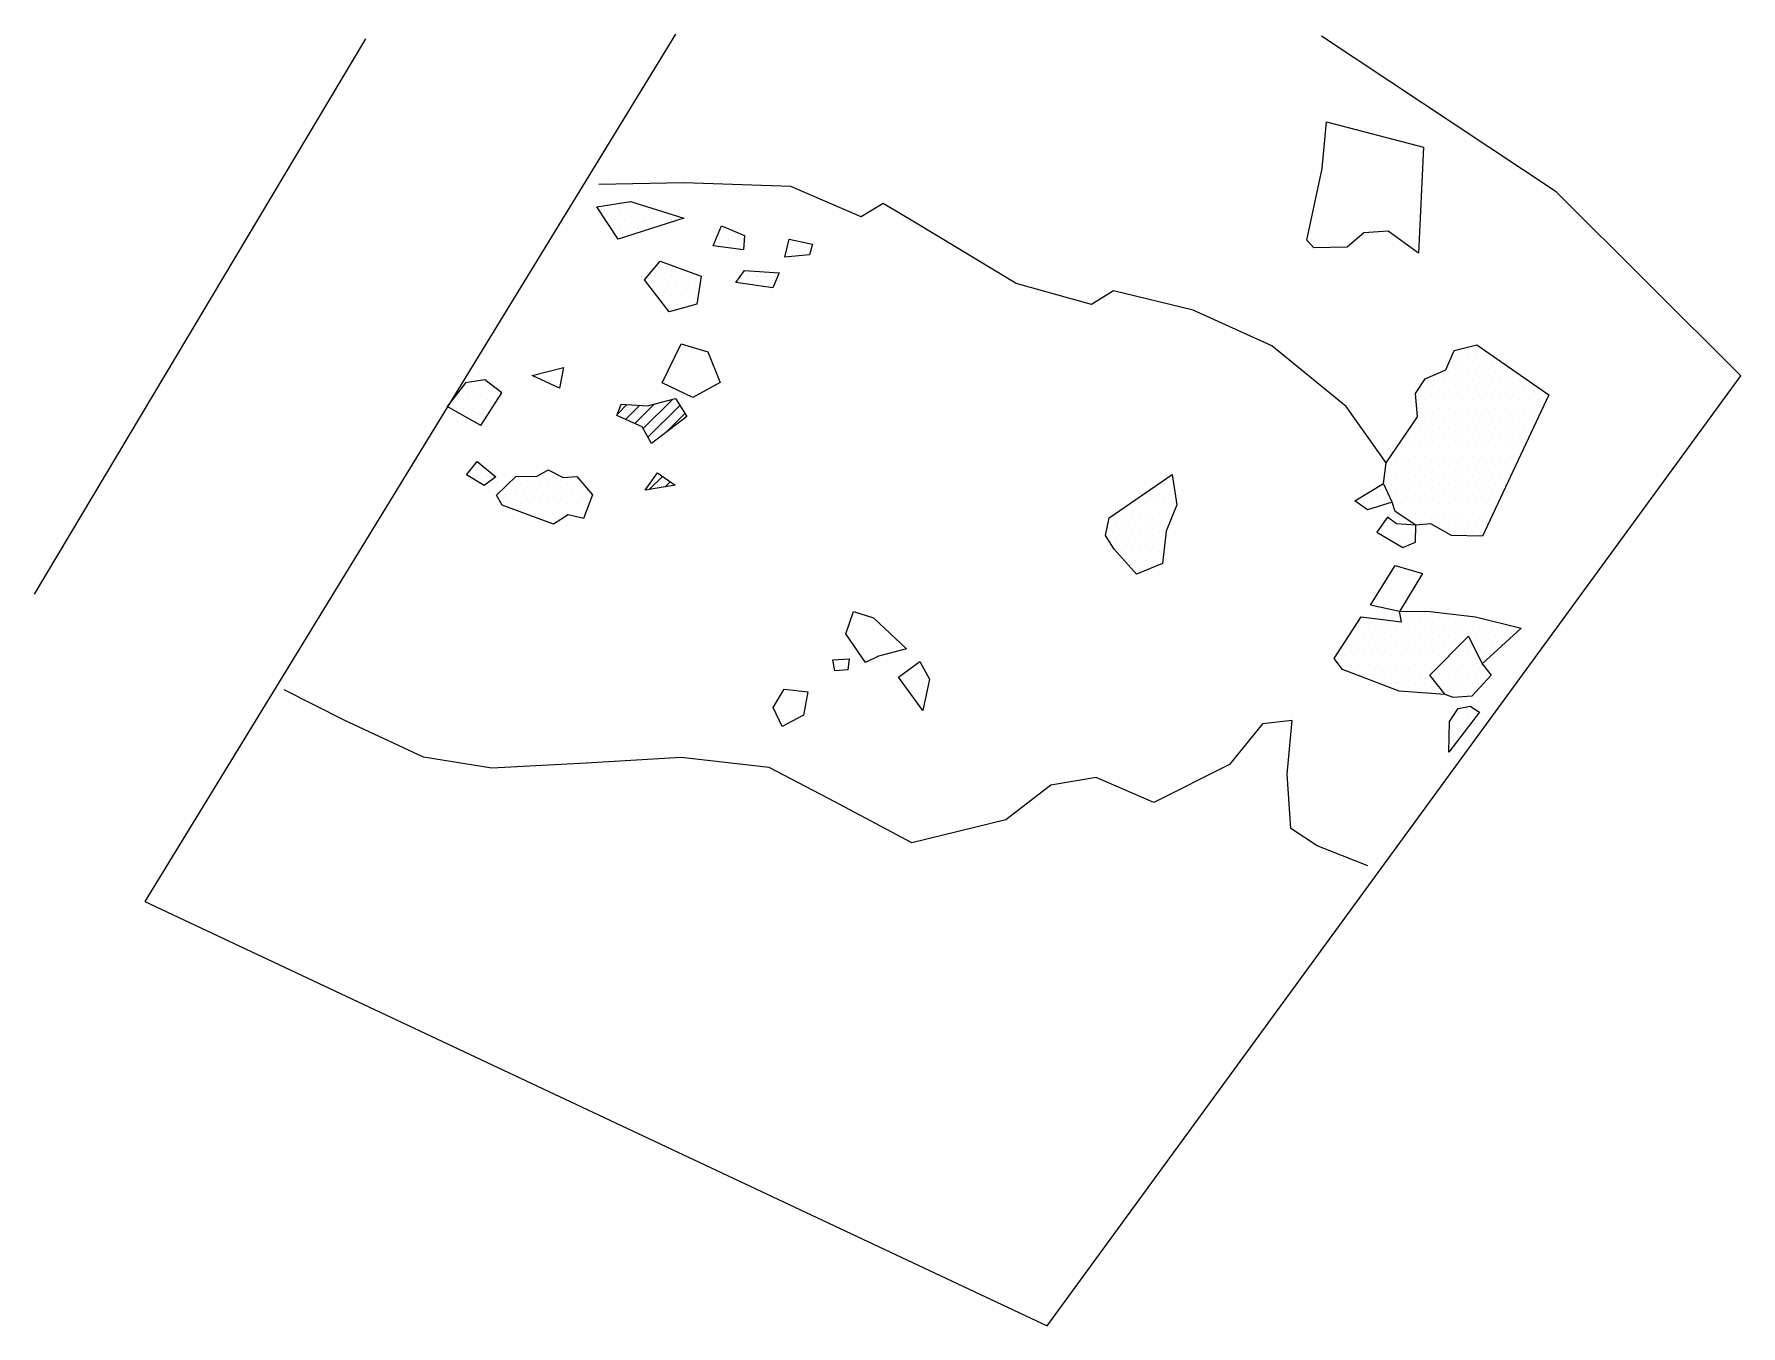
# Model space of a CAD drawing. Header units: metres. Extents: x -3.39 to -1.14, y -19.01 to -17.31.
import ezdxf

# ---------------------------------------------------------------- set-up
doc = ezdxf.new("R2010")
doc.units = ezdxf.units.M
doc.header["$LTSCALE"] = 25
doc.header["$MEASUREMENT"] = 0
doc.linetypes.add('STRICHPUNKTX2', pattern=[2, 1, -0.5, 0, -0.5])
doc.layers.get('0').update_dxf_attribs({"linetype": 'CONTINUOUS'})
for name, color, linetype in [('BEFUND', 1, 'CONTINUOUS'), ('FEUER', 1, 'CONTINUOUS'), ('GRABUNGSGRENZE', 3, 'STRICHPUNKTX2'), ('STEINE', 4, 'CONTINUOUS'), ('STEINESCHRAFF', 4, 'CONTINUOUS')]:
    doc.layers.add(name, color=color, linetype=linetype)

# ---------------------------------------------------------------- blocks, each defined once
blk = doc.blocks.new('*X1')
at = {"color": 0}
for p, q in [((-258.78, -1782.59), (-254.92, -1778.74)), ((-262.2, -1780.72), (-260.91, -1779.42)), ((-261.1, -1781.38), (-259.23, -1779.51)), ((-259.88, -1781.93), (-257.29, -1779.33)), ((-258.14, -1783.72), (-253.95, -1779.53)), ((-255.64, -1782.99), (-253.27, -1780.62)), ((-257.98, -1790.64), (-256.24, -1788.89)), ((-255.85, -1790.27), (-255.19, -1789.61))]:
    blk.add_line(p, q, dxfattribs=at)
blk = doc.blocks.new('*X2')
at = {"color": 0}
for p, q in [((-264.375, -1753.75), (-264.375, -1753.75)), ((-263.125, -1753.75), (-263.125, -1753.75)), ((-261.875, -1753.75), (-261.875, -1753.75)), ((-260.625, -1753.75), (-260.625, -1753.75)), ((-259.375, -1753.75), (-259.375, -1753.75)), ((-258.125, -1753.75), (-258.125, -1753.75)), ((-263.75, -1755), (-263.75, -1755)), ((-262.5, -1755), (-262.5, -1755)), ((-261.875, -1756.25), (-261.875, -1756.25)), ((-261.25, -1755), (-261.25, -1755)), ((-260.625, -1756.25), (-260.625, -1756.25)), ((-260, -1755), (-260, -1755)), ((-259.375, -1756.25), (-259.375, -1756.25)), ((-258.75, -1755), (-258.75, -1755)), ((-258.125, -1756.25), (-258.125, -1756.25)), ((-257.5, -1755), (-257.5, -1755)), ((-256.25, -1755), (-256.25, -1755)), ((-255, -1755), (-255, -1755)), ((-248.125, -1756.25), (-248.125, -1756.25)), ((-248.75, -1757.5), (-248.75, -1757.5)), ((-247.5, -1757.5), (-247.5, -1757.5)), ((-246.875, -1758.75), (-246.875, -1758.75)), ((-246.25, -1757.5), (-246.25, -1757.5)), ((-245.625, -1758.75), (-245.625, -1758.75)), ((-239.375, -1758.75), (-239.375, -1758.75)), ((-238.125, -1758.75), (-238.125, -1758.75)), ((-236.875, -1758.75), (-236.875, -1758.75)), ((-257.5, -1762.5), (-257.5, -1762.5)), ((-256.875, -1761.25), (-256.875, -1761.25)), ((-256.25, -1762.5), (-256.25, -1762.5)), ((-255.625, -1761.25), (-255.625, -1761.25)), ((-255, -1762.5), (-255, -1762.5)), ((-253.75, -1762.5), (-253.75, -1762.5)), ((-252.5, -1762.5), (-252.5, -1762.5)), ((-251.25, -1762.5), (-251.25, -1762.5)), ((-245, -1762.5), (-245, -1762.5)), ((-243.75, -1762.5), (-243.75, -1762.5)), ((-242.5, -1762.5), (-242.5, -1762.5)), ((-241.25, -1762.5), (-241.25, -1762.5)), ((-256.875, -1763.75), (-256.875, -1763.75)), ((-256.25, -1765), (-256.25, -1765)), ((-255.625, -1763.75), (-255.625, -1763.75)), ((-255, -1765), (-255, -1765)), ((-254.375, -1763.75), (-254.375, -1763.75)), ((-253.75, -1765), (-253.75, -1765)), ((-253.125, -1763.75), (-253.125, -1763.75)), ((-252.5, -1765), (-252.5, -1765)), ((-251.875, -1763.75), (-251.875, -1763.75)), ((-243.125, -1763.75), (-243.125, -1763.75)), ((-241.875, -1763.75), (-241.875, -1763.75)), ((-255.625, -1766.25), (-255.625, -1766.25)), ((-254.375, -1766.25), (-254.375, -1766.25)), ((-253.125, -1766.25), (-253.125, -1766.25)), ((-283.125, -1778.75), (-283.125, -1778.75)), ((-282.5, -1777.5), (-282.5, -1777.5)), ((-281.875, -1778.75), (-281.875, -1778.75)), ((-281.25, -1777.5), (-281.25, -1777.5)), ((-280.625, -1778.75), (-280.625, -1778.75)), ((-280, -1777.5), (-280, -1777.5)), ((-279.375, -1778.75), (-279.375, -1778.75)), ((-278.75, -1777.5), (-278.75, -1777.5)), ((-278.125, -1778.75), (-278.125, -1778.75)), ((-283.75, -1780), (-283.75, -1780)), ((-282.5, -1780), (-282.5, -1780)), ((-281.25, -1780), (-281.25, -1780)), ((-280.625, -1781.25), (-280.625, -1781.25)), ((-280, -1780), (-280, -1780)), ((-280, -1787.5), (-280, -1787.5)), ((-281.875, -1788.75), (-281.875, -1788.75)), ((-280.625, -1788.75), (-280.625, -1788.75)), ((-279.375, -1788.75), (-279.375, -1788.75)), ((-276.25, -1790), (-276.25, -1790)), ((-275, -1790), (-275, -1790)), ((-273.75, -1790), (-273.75, -1790)), ((-272.5, -1790), (-272.5, -1790)), ((-271.875, -1788.75), (-271.875, -1788.75)), ((-271.25, -1790), (-271.25, -1790)), ((-270.625, -1788.75), (-270.625, -1788.75)), ((-270, -1790), (-270, -1790)), ((-268.75, -1790), (-268.75, -1790)), ((-267.5, -1790), (-267.5, -1790)), ((-276.875, -1791.25), (-276.875, -1791.25)), ((-276.25, -1792.5), (-276.25, -1792.5)), ((-275.625, -1791.25), (-275.625, -1791.25)), ((-275, -1792.5), (-275, -1792.5)), ((-274.375, -1791.25), (-274.375, -1791.25)), ((-273.75, -1792.5), (-273.75, -1792.5)), ((-273.125, -1791.25), (-273.125, -1791.25)), ((-272.5, -1792.5), (-272.5, -1792.5)), ((-271.875, -1791.25), (-271.875, -1791.25)), ((-271.25, -1792.5), (-271.25, -1792.5)), ((-270.625, -1791.25), (-270.625, -1791.25)), ((-270, -1792.5), (-270, -1792.5)), ((-269.375, -1791.25), (-269.375, -1791.25)), ((-268.75, -1792.5), (-268.75, -1792.5)), ((-268.125, -1791.25), (-268.125, -1791.25)), ((-267.5, -1792.5), (-267.5, -1792.5)), ((-266.875, -1791.25), (-266.875, -1791.25)), ((-266.25, -1792.5), (-266.25, -1792.5)), ((-265.625, -1791.25), (-265.625, -1791.25)), ((-274.375, -1793.75), (-274.375, -1793.75)), ((-273.125, -1793.75), (-273.125, -1793.75)), ((-271.875, -1793.75), (-271.875, -1793.75)), ((-270.625, -1793.75), (-270.625, -1793.75)), ((-269.375, -1793.75), (-269.375, -1793.75)), ((-268.125, -1793.75), (-268.125, -1793.75)), ((-266.875, -1793.75), (-266.875, -1793.75)), ((-223.75, -1815), (-223.75, -1815)), ((-222.5, -1815), (-222.5, -1815)), ((-224.375, -1816.25), (-224.375, -1816.25)), ((-223.125, -1816.25), (-223.125, -1816.25)), ((-221.875, -1816.25), (-221.875, -1816.25)), ((-222.5, -1817.5), (-222.5, -1817.5)), ((-221.875, -1818.75), (-221.875, -1818.75))]:
    blk.add_line(p, q, dxfattribs=at)
blk = doc.blocks.new('*X3')
at = {"color": 0}
for p, q in [((-151.875, -1773.75), (-151.875, -1773.75)), ((-151.25, -1772.5), (-151.25, -1772.5)), ((-150.625, -1773.75), (-150.625, -1773.75)), ((-150, -1772.5), (-150, -1772.5)), ((-149.375, -1773.75), (-149.375, -1773.75)), ((-148.75, -1772.5), (-148.75, -1772.5)), ((-148.125, -1773.75), (-148.125, -1773.75)), ((-147.5, -1772.5), (-147.5, -1772.5)), ((-146.875, -1773.75), (-146.875, -1773.75)), ((-145.625, -1773.75), (-145.625, -1773.75)), ((-155.625, -1776.25), (-155.625, -1776.25)), ((-154.375, -1776.25), (-154.375, -1776.25)), ((-153.125, -1776.25), (-153.125, -1776.25)), ((-152.5, -1775), (-152.5, -1775)), ((-151.875, -1776.25), (-151.875, -1776.25)), ((-151.25, -1775), (-151.25, -1775)), ((-150.625, -1776.25), (-150.625, -1776.25)), ((-150, -1775), (-150, -1775)), ((-149.375, -1776.25), (-149.375, -1776.25)), ((-148.75, -1775), (-148.75, -1775)), ((-148.125, -1776.25), (-148.125, -1776.25)), ((-147.5, -1775), (-147.5, -1775)), ((-146.875, -1776.25), (-146.875, -1776.25)), ((-146.25, -1775), (-146.25, -1775)), ((-145.625, -1776.25), (-145.625, -1776.25)), ((-145, -1775), (-145, -1775)), ((-144.375, -1776.25), (-144.375, -1776.25)), ((-143.125, -1776.25), (-143.125, -1776.25)), ((-156.25, -1777.5), (-156.25, -1777.5)), ((-155.625, -1778.75), (-155.625, -1778.75)), ((-155, -1777.5), (-155, -1777.5)), ((-154.375, -1778.75), (-154.375, -1778.75)), ((-153.75, -1777.5), (-153.75, -1777.5)), ((-153.125, -1778.75), (-153.125, -1778.75)), ((-152.5, -1777.5), (-152.5, -1777.5)), ((-151.875, -1778.75), (-151.875, -1778.75)), ((-151.25, -1777.5), (-151.25, -1777.5)), ((-150.625, -1778.75), (-150.625, -1778.75)), ((-150, -1777.5), (-150, -1777.5)), ((-149.375, -1778.75), (-149.375, -1778.75)), ((-148.75, -1777.5), (-148.75, -1777.5)), ((-148.125, -1778.75), (-148.125, -1778.75)), ((-147.5, -1777.5), (-147.5, -1777.5)), ((-146.875, -1778.75), (-146.875, -1778.75)), ((-146.25, -1777.5), (-146.25, -1777.5)), ((-145.625, -1778.75), (-145.625, -1778.75)), ((-145, -1777.5), (-145, -1777.5)), ((-144.375, -1778.75), (-144.375, -1778.75)), ((-143.75, -1777.5), (-143.75, -1777.5)), ((-143.125, -1778.75), (-143.125, -1778.75)), ((-142.5, -1777.5), (-142.5, -1777.5)), ((-141.875, -1778.75), (-141.875, -1778.75)), ((-141.25, -1777.5), (-141.25, -1777.5)), ((-140.625, -1778.75), (-140.625, -1778.75)), ((-156.25, -1780), (-156.25, -1780)), ((-155.625, -1781.25), (-155.625, -1781.25)), ((-155, -1780), (-155, -1780)), ((-154.375, -1781.25), (-154.375, -1781.25)), ((-153.75, -1780), (-153.75, -1780)), ((-153.125, -1781.25), (-153.125, -1781.25)), ((-152.5, -1780), (-152.5, -1780)), ((-151.875, -1781.25), (-151.875, -1781.25)), ((-151.25, -1780), (-151.25, -1780)), ((-150.625, -1781.25), (-150.625, -1781.25)), ((-150, -1780), (-150, -1780)), ((-149.375, -1781.25), (-149.375, -1781.25)), ((-148.75, -1780), (-148.75, -1780)), ((-148.125, -1781.25), (-148.125, -1781.25)), ((-147.5, -1780), (-147.5, -1780)), ((-146.875, -1781.25), (-146.875, -1781.25)), ((-146.25, -1780), (-146.25, -1780)), ((-145.625, -1781.25), (-145.625, -1781.25)), ((-145, -1780), (-145, -1780)), ((-144.375, -1781.25), (-144.375, -1781.25)), ((-143.75, -1780), (-143.75, -1780)), ((-143.125, -1781.25), (-143.125, -1781.25)), ((-142.5, -1780), (-142.5, -1780)), ((-141.875, -1781.25), (-141.875, -1781.25)), ((-141.25, -1780), (-141.25, -1780)), ((-157.5, -1782.5), (-157.5, -1782.5)), ((-156.25, -1782.5), (-156.25, -1782.5)), ((-155, -1782.5), (-155, -1782.5)), ((-153.75, -1782.5), (-153.75, -1782.5)), ((-152.5, -1782.5), (-152.5, -1782.5)), ((-151.25, -1782.5), (-151.25, -1782.5)), ((-150, -1782.5), (-150, -1782.5)), ((-148.75, -1782.5), (-148.75, -1782.5)), ((-147.5, -1782.5), (-147.5, -1782.5)), ((-146.25, -1782.5), (-146.25, -1782.5)), ((-145, -1782.5), (-145, -1782.5)), ((-143.75, -1782.5), (-143.75, -1782.5)), ((-142.5, -1782.5), (-142.5, -1782.5)), ((-158.75, -1785), (-158.75, -1785)), ((-158.125, -1783.75), (-158.125, -1783.75)), ((-157.5, -1785), (-157.5, -1785)), ((-156.875, -1783.75), (-156.875, -1783.75)), ((-156.25, -1785), (-156.25, -1785)), ((-155.625, -1783.75), (-155.625, -1783.75)), ((-155, -1785), (-155, -1785)), ((-154.375, -1783.75), (-154.375, -1783.75)), ((-153.75, -1785), (-153.75, -1785)), ((-153.125, -1783.75), (-153.125, -1783.75)), ((-152.5, -1785), (-152.5, -1785)), ((-151.875, -1783.75), (-151.875, -1783.75)), ((-151.25, -1785), (-151.25, -1785)), ((-150.625, -1783.75), (-150.625, -1783.75)), ((-150, -1785), (-150, -1785)), ((-149.375, -1783.75), (-149.375, -1783.75)), ((-148.75, -1785), (-148.75, -1785)), ((-148.125, -1783.75), (-148.125, -1783.75)), ((-147.5, -1785), (-147.5, -1785)), ((-146.875, -1783.75), (-146.875, -1783.75)), ((-146.25, -1785), (-146.25, -1785)), ((-145.625, -1783.75), (-145.625, -1783.75)), ((-145, -1785), (-145, -1785)), ((-144.375, -1783.75), (-144.375, -1783.75)), ((-143.75, -1785), (-143.75, -1785)), ((-143.125, -1783.75), (-143.125, -1783.75)), ((-142.5, -1785), (-142.5, -1785)), ((-160, -1787.5), (-160, -1787.5)), ((-159.375, -1786.25), (-159.375, -1786.25)), ((-158.75, -1787.5), (-158.75, -1787.5)), ((-158.125, -1786.25), (-158.125, -1786.25)), ((-157.5, -1787.5), (-157.5, -1787.5)), ((-156.875, -1786.25), (-156.875, -1786.25)), ((-156.25, -1787.5), (-156.25, -1787.5)), ((-155.625, -1786.25), (-155.625, -1786.25)), ((-155, -1787.5), (-155, -1787.5)), ((-154.375, -1786.25), (-154.375, -1786.25)), ((-153.75, -1787.5), (-153.75, -1787.5)), ((-153.125, -1786.25), (-153.125, -1786.25)), ((-152.5, -1787.5), (-152.5, -1787.5)), ((-151.875, -1786.25), (-151.875, -1786.25)), ((-151.25, -1787.5), (-151.25, -1787.5)), ((-150.625, -1786.25), (-150.625, -1786.25)), ((-150, -1787.5), (-150, -1787.5)), ((-149.375, -1786.25), (-149.375, -1786.25)), ((-148.75, -1787.5), (-148.75, -1787.5)), ((-148.125, -1786.25), (-148.125, -1786.25)), ((-147.5, -1787.5), (-147.5, -1787.5)), ((-146.875, -1786.25), (-146.875, -1786.25)), ((-146.25, -1787.5), (-146.25, -1787.5)), ((-145.625, -1786.25), (-145.625, -1786.25)), ((-145, -1787.5), (-145, -1787.5)), ((-144.375, -1786.25), (-144.375, -1786.25)), ((-143.75, -1787.5), (-143.75, -1787.5)), ((-143.125, -1786.25), (-143.125, -1786.25)), ((-190, -1790), (-190, -1790)), ((-161.25, -1790), (-161.25, -1790)), ((-160.625, -1788.75), (-160.625, -1788.75)), ((-160, -1790), (-160, -1790)), ((-159.375, -1788.75), (-159.375, -1788.75)), ((-158.75, -1790), (-158.75, -1790)), ((-158.125, -1788.75), (-158.125, -1788.75)), ((-157.5, -1790), (-157.5, -1790)), ((-156.875, -1788.75), (-156.875, -1788.75)), ((-156.25, -1790), (-156.25, -1790)), ((-155.625, -1788.75), (-155.625, -1788.75)), ((-155, -1790), (-155, -1790)), ((-154.375, -1788.75), (-154.375, -1788.75)), ((-153.75, -1790), (-153.75, -1790)), ((-153.125, -1788.75), (-153.125, -1788.75)), ((-152.5, -1790), (-152.5, -1790)), ((-151.875, -1788.75), (-151.875, -1788.75)), ((-151.25, -1790), (-151.25, -1790)), ((-150.625, -1788.75), (-150.625, -1788.75)), ((-150, -1790), (-150, -1790)), ((-149.375, -1788.75), (-149.375, -1788.75)), ((-148.75, -1790), (-148.75, -1790)), ((-148.125, -1788.75), (-148.125, -1788.75)), ((-147.5, -1790), (-147.5, -1790)), ((-146.875, -1788.75), (-146.875, -1788.75)), ((-146.25, -1790), (-146.25, -1790)), ((-145.625, -1788.75), (-145.625, -1788.75)), ((-145, -1790), (-145, -1790)), ((-144.375, -1788.75), (-144.375, -1788.75)), ((-193.75, -1792.5), (-193.75, -1792.5)), ((-192.5, -1792.5), (-192.5, -1792.5)), ((-191.875, -1791.25), (-191.875, -1791.25)), ((-191.25, -1792.5), (-191.25, -1792.5)), ((-190.625, -1791.25), (-190.625, -1791.25)), ((-190, -1792.5), (-190, -1792.5)), ((-189.375, -1791.25), (-189.375, -1791.25)), ((-188.75, -1792.5), (-188.75, -1792.5)), ((-163.75, -1792.5), (-163.75, -1792.5)), ((-163.125, -1791.25), (-163.125, -1791.25)), ((-162.5, -1792.5), (-162.5, -1792.5)), ((-161.875, -1791.25), (-161.875, -1791.25)), ((-161.25, -1792.5), (-161.25, -1792.5)), ((-160.625, -1791.25), (-160.625, -1791.25)), ((-159.375, -1791.25), (-159.375, -1791.25)), ((-158.75, -1792.5), (-158.75, -1792.5)), ((-158.125, -1791.25), (-158.125, -1791.25)), ((-157.5, -1792.5), (-157.5, -1792.5)), ((-156.875, -1791.25), (-156.875, -1791.25)), ((-156.25, -1792.5), (-156.25, -1792.5)), ((-155.625, -1791.25), (-155.625, -1791.25)), ((-155, -1792.5), (-155, -1792.5)), ((-154.375, -1791.25), (-154.375, -1791.25)), ((-153.75, -1792.5), (-153.75, -1792.5)), ((-153.125, -1791.25), (-153.125, -1791.25)), ((-152.5, -1792.5), (-152.5, -1792.5)), ((-151.875, -1791.25), (-151.875, -1791.25)), ((-151.25, -1792.5), (-151.25, -1792.5)), ((-150.625, -1791.25), (-150.625, -1791.25)), ((-150, -1792.5), (-150, -1792.5)), ((-149.375, -1791.25), (-149.375, -1791.25)), ((-148.75, -1792.5), (-148.75, -1792.5)), ((-148.125, -1791.25), (-148.125, -1791.25)), ((-147.5, -1792.5), (-147.5, -1792.5)), ((-146.875, -1791.25), (-146.875, -1791.25)), ((-146.25, -1792.5), (-146.25, -1792.5)), ((-145.625, -1791.25), (-145.625, -1791.25)), ((-195.625, -1793.75), (-195.625, -1793.75)), ((-194.375, -1793.75), (-194.375, -1793.75)), ((-193.125, -1793.75), (-193.125, -1793.75)), ((-191.875, -1793.75), (-191.875, -1793.75)), ((-190.625, -1793.75), (-190.625, -1793.75)), ((-189.375, -1793.75), (-189.375, -1793.75)), ((-158.125, -1793.75), (-158.125, -1793.75)), ((-156.875, -1793.75), (-156.875, -1793.75)), ((-155.625, -1793.75), (-155.625, -1793.75)), ((-154.375, -1793.75), (-154.375, -1793.75)), ((-153.125, -1793.75), (-153.125, -1793.75)), ((-151.875, -1793.75), (-151.875, -1793.75)), ((-150.625, -1793.75), (-150.625, -1793.75)), ((-149.375, -1793.75), (-149.375, -1793.75)), ((-148.125, -1793.75), (-148.125, -1793.75)), ((-146.875, -1793.75), (-146.875, -1793.75)), ((-196.875, -1796.25), (-196.875, -1796.25)), ((-196.25, -1795), (-196.25, -1795)), ((-195.625, -1796.25), (-195.625, -1796.25)), ((-195, -1795), (-195, -1795)), ((-194.375, -1796.25), (-194.375, -1796.25)), ((-193.75, -1795), (-193.75, -1795)), ((-193.125, -1796.25), (-193.125, -1796.25)), ((-192.5, -1795), (-192.5, -1795)), ((-191.875, -1796.25), (-191.875, -1796.25)), ((-191.25, -1795), (-191.25, -1795)), ((-190.625, -1796.25), (-190.625, -1796.25)), ((-190, -1795), (-190, -1795)), ((-160, -1795), (-160, -1795)), ((-156.25, -1795), (-156.25, -1795)), ((-155, -1795), (-155, -1795)), ((-153.75, -1795), (-153.75, -1795)), ((-152.5, -1795), (-152.5, -1795)), ((-151.875, -1796.25), (-151.875, -1796.25)), ((-151.25, -1795), (-151.25, -1795)), ((-150.625, -1796.25), (-150.625, -1796.25)), ((-150, -1795), (-150, -1795)), ((-149.375, -1796.25), (-149.375, -1796.25)), ((-148.75, -1795), (-148.75, -1795)), ((-148.125, -1796.25), (-148.125, -1796.25)), ((-147.5, -1795), (-147.5, -1795)), ((-196.25, -1797.5), (-196.25, -1797.5)), ((-195.625, -1798.75), (-195.625, -1798.75)), ((-195, -1797.5), (-195, -1797.5)), ((-194.375, -1798.75), (-194.375, -1798.75)), ((-193.75, -1797.5), (-193.75, -1797.5)), ((-193.125, -1798.75), (-193.125, -1798.75)), ((-192.5, -1797.5), (-192.5, -1797.5)), ((-191.875, -1798.75), (-191.875, -1798.75)), ((-191.25, -1797.5), (-191.25, -1797.5)), ((-190.625, -1798.75), (-190.625, -1798.75)), ((-190, -1797.5), (-190, -1797.5)), ((-158.75, -1797.5), (-158.75, -1797.5)), ((-157.5, -1797.5), (-157.5, -1797.5)), ((-195, -1800), (-195, -1800)), ((-193.75, -1800), (-193.75, -1800)), ((-193.125, -1801.25), (-193.125, -1801.25)), ((-192.5, -1800), (-192.5, -1800)), ((-191.25, -1800), (-191.25, -1800)), ((-163.75, -1807.5), (-163.75, -1807.5)), ((-158.75, -1807.5), (-158.75, -1807.5)), ((-157.5, -1807.5), (-157.5, -1807.5)), ((-156.25, -1807.5), (-156.25, -1807.5)), ((-155, -1807.5), (-155, -1807.5)), ((-153.75, -1807.5), (-153.75, -1807.5)), ((-152.5, -1807.5), (-152.5, -1807.5)), ((-151.25, -1807.5), (-151.25, -1807.5)), ((-150, -1807.5), (-150, -1807.5)), ((-148.75, -1807.5), (-148.75, -1807.5)), ((-165, -1810), (-165, -1810)), ((-164.375, -1808.75), (-164.375, -1808.75)), ((-163.75, -1810), (-163.75, -1810)), ((-163.125, -1808.75), (-163.125, -1808.75)), ((-162.5, -1810), (-162.5, -1810)), ((-161.875, -1808.75), (-161.875, -1808.75)), ((-161.25, -1810), (-161.25, -1810)), ((-160.625, -1808.75), (-160.625, -1808.75)), ((-160, -1810), (-160, -1810)), ((-159.375, -1808.75), (-159.375, -1808.75)), ((-158.75, -1810), (-158.75, -1810)), ((-158.125, -1808.75), (-158.125, -1808.75)), ((-157.5, -1810), (-157.5, -1810)), ((-156.875, -1808.75), (-156.875, -1808.75)), ((-156.25, -1810), (-156.25, -1810)), ((-155.625, -1808.75), (-155.625, -1808.75)), ((-155, -1810), (-155, -1810)), ((-154.375, -1808.75), (-154.375, -1808.75)), ((-153.75, -1810), (-153.75, -1810)), ((-153.125, -1808.75), (-153.125, -1808.75)), ((-152.5, -1810), (-152.5, -1810)), ((-151.875, -1808.75), (-151.875, -1808.75)), ((-151.25, -1810), (-151.25, -1810)), ((-150.625, -1808.75), (-150.625, -1808.75)), ((-150, -1810), (-150, -1810)), ((-149.375, -1808.75), (-149.375, -1808.75)), ((-148.75, -1810), (-148.75, -1810)), ((-148.125, -1808.75), (-148.125, -1808.75)), ((-147.5, -1810), (-147.5, -1810)), ((-146.875, -1808.75), (-146.875, -1808.75)), ((-146.25, -1810), (-146.25, -1810)), ((-145.625, -1808.75), (-145.625, -1808.75)), ((-145, -1810), (-145, -1810)), ((-144.375, -1808.75), (-144.375, -1808.75)), ((-166.25, -1812.5), (-166.25, -1812.5)), ((-165.625, -1811.25), (-165.625, -1811.25)), ((-165, -1812.5), (-165, -1812.5)), ((-164.375, -1811.25), (-164.375, -1811.25)), ((-163.75, -1812.5), (-163.75, -1812.5)), ((-163.125, -1811.25), (-163.125, -1811.25)), ((-162.5, -1812.5), (-162.5, -1812.5)), ((-161.875, -1811.25), (-161.875, -1811.25)), ((-161.25, -1812.5), (-161.25, -1812.5)), ((-160.625, -1811.25), (-160.625, -1811.25)), ((-160, -1812.5), (-160, -1812.5)), ((-159.375, -1811.25), (-159.375, -1811.25)), ((-158.75, -1812.5), (-158.75, -1812.5)), ((-158.125, -1811.25), (-158.125, -1811.25)), ((-157.5, -1812.5), (-157.5, -1812.5)), ((-156.875, -1811.25), (-156.875, -1811.25)), ((-156.25, -1812.5), (-156.25, -1812.5)), ((-155.625, -1811.25), (-155.625, -1811.25)), ((-155, -1812.5), (-155, -1812.5)), ((-154.375, -1811.25), (-154.375, -1811.25)), ((-153.75, -1812.5), (-153.75, -1812.5)), ((-153.125, -1811.25), (-153.125, -1811.25)), ((-152.5, -1812.5), (-152.5, -1812.5)), ((-151.875, -1811.25), (-151.875, -1811.25)), ((-151.25, -1812.5), (-151.25, -1812.5)), ((-150.625, -1811.25), (-150.625, -1811.25)), ((-150, -1812.5), (-150, -1812.5)), ((-149.375, -1811.25), (-149.375, -1811.25)), ((-148.75, -1812.5), (-148.75, -1812.5)), ((-148.125, -1811.25), (-148.125, -1811.25)), ((-147.5, -1812.5), (-147.5, -1812.5)), ((-146.875, -1811.25), (-146.875, -1811.25)), ((-145.625, -1811.25), (-145.625, -1811.25)), ((-166.875, -1813.75), (-166.875, -1813.75)), ((-165.625, -1813.75), (-165.625, -1813.75)), ((-164.375, -1813.75), (-164.375, -1813.75)), ((-163.75, -1815), (-163.75, -1815)), ((-163.125, -1813.75), (-163.125, -1813.75)), ((-162.5, -1815), (-162.5, -1815)), ((-161.875, -1813.75), (-161.875, -1813.75)), ((-161.25, -1815), (-161.25, -1815)), ((-160.625, -1813.75), (-160.625, -1813.75)), ((-160, -1815), (-160, -1815)), ((-159.375, -1813.75), (-159.375, -1813.75)), ((-158.75, -1815), (-158.75, -1815)), ((-158.125, -1813.75), (-158.125, -1813.75)), ((-157.5, -1815), (-157.5, -1815)), ((-156.875, -1813.75), (-156.875, -1813.75)), ((-156.25, -1815), (-156.25, -1815)), ((-155.625, -1813.75), (-155.625, -1813.75)), ((-155, -1815), (-155, -1815)), ((-154.375, -1813.75), (-154.375, -1813.75)), ((-153.75, -1815), (-153.75, -1815)), ((-153.125, -1813.75), (-153.125, -1813.75)), ((-152.5, -1815), (-152.5, -1815)), ((-151.875, -1813.75), (-151.875, -1813.75)), ((-151.25, -1815), (-151.25, -1815)), ((-150.625, -1813.75), (-150.625, -1813.75)), ((-150, -1815), (-150, -1815)), ((-149.375, -1813.75), (-149.375, -1813.75)), ((-148.75, -1815), (-148.75, -1815)), ((-148.125, -1813.75), (-148.125, -1813.75)), ((-147.5, -1815), (-147.5, -1815)), ((-160.625, -1816.25), (-160.625, -1816.25)), ((-159.375, -1816.25), (-159.375, -1816.25)), ((-158.125, -1816.25), (-158.125, -1816.25)), ((-156.875, -1816.25), (-156.875, -1816.25)), ((-155.625, -1816.25), (-155.625, -1816.25)), ((-154.375, -1816.25), (-154.375, -1816.25)), ((-153.125, -1816.25), (-153.125, -1816.25)), ((-151.875, -1816.25), (-151.875, -1816.25)), ((-150.625, -1816.25), (-150.625, -1816.25)), ((-149.375, -1816.25), (-149.375, -1816.25)), ((-148.125, -1816.25), (-148.125, -1816.25)), ((-155, -1817.5), (-155, -1817.5)), ((-153.75, -1817.5), (-153.75, -1817.5)), ((-152.5, -1817.5), (-152.5, -1817.5)), ((-151.25, -1817.5), (-151.25, -1817.5)), ((-150, -1817.5), (-150, -1817.5)), ((-151.875, -1821.25), (-151.875, -1821.25)), ((-151.25, -1820), (-151.25, -1820)), ((-150.625, -1821.25), (-150.625, -1821.25)), ((-150, -1820), (-150, -1820)), ((-148.75, -1820), (-148.75, -1820)), ((-151.875, -1823.75), (-151.875, -1823.75)), ((-151.25, -1822.5), (-151.25, -1822.5))]:
    blk.add_line(p, q, dxfattribs=at)

msp = doc.modelspace()

# ---------------------------------------------------------------- linework, layer by layer
at = {"layer": 'BEFUND'}
for points in [[(-1.6074, -17.8711), (-1.66, -17.7969), (-1.7583, -17.7167), (-1.862, -17.6696), (-1.9672, -17.6443), (-1.996, -17.6622), (-2.0956, -17.6343), (-2.2273, -17.5549), (-2.2711, -17.5288), (-2.2999, -17.5467), (-2.3929, -17.5066), (-2.534, -17.5017), (-2.6461, -17.5039)], [(-1.6314, -18.4028), (-1.6985, -18.3763), (-1.7331, -18.3536), (-1.7381, -18.2816), (-1.7313, -18.2111), (-1.7704, -18.2154), (-1.8142, -18.2689), (-1.9139, -18.3191), (-1.9901, -18.286), (-2.0499, -18.2965), (-2.109, -18.342), (-2.2331, -18.3725), (-2.3349, -18.3183), (-2.4213, -18.2731), (-2.5375, -18.26), (-2.6628, -18.2673), (-2.7875, -18.2741), (-2.8774, -18.2593), (-2.9821, -18.2107), (-3.0615, -18.1705)]]:
    msp.add_lwpolyline(points, dxfattribs=at)
at = {"layer": 'GRABUNGSGRENZE'}
msp.add_lwpolyline([(-2.9539, -17.3118), (-3.3913, -18.0445)], dxfattribs=at)
at = {"layer": 'GRABUNGSGRENZE', "flags": 128}
msp.add_lwpolyline([(-2.5452, -17.3055), (-3.2451, -18.45), (-2.0548, -19.0097), (-1.1393, -17.7565), (-1.3831, -17.5134), (-1.6925, -17.3081)], dxfattribs=at)
at = {"layer": 'STEINE'}
for points in [[(-1.5579, -17.4545), (-1.5647, -17.5945), (-1.6049, -17.5653), (-1.6369, -17.5675), (-1.6586, -17.5864), (-1.7027, -17.5876), (-1.7119, -17.5775), (-1.6916, -17.4826), (-1.6859, -17.4212), (-1.5579, -17.4545)], [(-2.6208, -17.5758), (-2.6489, -17.5333), (-2.6043, -17.5265), (-2.5342, -17.5484), (-2.6208, -17.5758)], [(-2.4955, -17.5847), (-2.4845, -17.5583), (-2.454, -17.5713), (-2.4554, -17.5901), (-2.4955, -17.5847)], [(-2.4006, -17.5999), (-2.3951, -17.5761), (-2.3641, -17.5825), (-2.3681, -17.5967), (-2.4006, -17.5999)], [(-2.586, -17.6298), (-2.5654, -17.6049), (-2.511, -17.6249), (-2.5169, -17.6619), (-2.5534, -17.6718), (-2.586, -17.6298)], [(-2.4653, -17.6333), (-2.4542, -17.6175), (-2.4081, -17.6203)], [(-2.4081, -17.6203), (-2.4166, -17.6401), (-2.4653, -17.6333)], [(-2.5625, -17.7656), (-2.5374, -17.7143), (-2.5024, -17.7248), (-2.4859, -17.7652), (-2.5223, -17.7847), (-2.5625, -17.7656)], [(-1.4801, -17.9678), (-1.5211, -17.967), (-1.5486, -17.9515), (-1.5684, -17.9531), (-1.5954, -17.9355), (-1.5995, -17.9228), (-1.6108, -17.8985), (-1.6074, -17.8711), (-1.5661, -17.8106), (-1.5688, -17.7796), (-1.5557, -17.7603), (-1.5284, -17.7485), (-1.5174, -17.7231), (-1.4875, -17.7153), (-1.3928, -17.7812), (-1.4801, -17.9678)], [(-2.734, -17.7559), (-2.693, -17.7455), (-2.6979, -17.7725), (-2.734, -17.7559)], [(-2.8021, -17.8217), (-2.7744, -17.7789), (-2.7968, -17.7618), (-2.8222, -17.7655), (-2.8464, -17.7966)], [(-2.6226, -17.8086), (-2.6166, -17.7938), (-2.5821, -17.7957), (-2.5451, -17.7864), (-2.5303, -17.8101), (-2.5768, -17.8454), (-2.5891, -17.8236), (-2.6226, -17.8086)], [(-2.8021, -17.8217), (-2.8464, -17.7966)], [(-2.821, -17.8867), (-2.8069, -17.8694), (-2.782, -17.8896), (-2.7976, -17.9008), (-2.821, -17.8867)], [(-2.7813, -17.9139), (-2.7556, -17.8889), (-2.7277, -17.8888), (-2.713, -17.8801), (-2.6932, -17.8906), (-2.6754, -17.889), (-2.6545, -17.9132), (-2.6665, -17.9447), (-2.6868, -17.9398), (-2.7061, -17.952), (-2.7736, -17.927), (-2.7813, -17.9139)], [(-2.5851, -17.9073), (-2.569, -17.8844), (-2.5455, -17.9005), (-2.5851, -17.9073)], [(-1.9368, -18.0179), (-1.9664, -17.9851), (-1.9776, -17.9669), (-1.9727, -17.9436), (-1.8898, -17.8863), (-1.8835, -17.9264), (-1.8975, -17.9614), (-1.9024, -18.0041), (-1.9368, -18.0179)], [(-1.5995, -17.9228), (-1.6319, -17.9331), (-1.6487, -17.9211), (-1.6108, -17.8985)], [(-1.5684, -17.9531), (-1.5938, -17.9517), (-1.6055, -17.9426), (-1.6196, -17.9625), (-1.5855, -17.9826), (-1.5688, -17.9759), (-1.5684, -17.9531)], [(-1.5896, -18.0673), (-1.6282, -18.0589), (-1.5955, -18.0065), (-1.5594, -18.017), (-1.5896, -18.0673)], [(-2.2401, -18.1164), (-2.277, -18.1263), (-2.2942, -18.1345), (-2.3203, -18.0966), (-2.3103, -18.0671), (-2.2839, -18.0756), (-2.2401, -18.1164)], [(-1.5297, -18.1766), (-1.59, -18.1723), (-1.6648, -18.1438), (-1.676, -18.1292), (-1.6403, -18.0742), (-1.587, -18.081), (-1.5896, -18.0673), (-1.5526, -18.0666), (-1.4896, -18.0744), (-1.4292, -18.0893), (-1.4807, -18.1362)], [(-1.4941, -18.1789), (-1.519, -18.1806), (-1.5297, -18.1766), (-1.5496, -18.1513), (-1.4986, -18.0998), (-1.4807, -18.1362), (-1.4689, -18.1514), (-1.4941, -18.1789)], [(-2.3348, -18.1453), (-2.3374, -18.1312), (-2.3161, -18.1295), (-2.3175, -18.1442), (-2.3348, -18.1453)], [(-2.251, -18.154), (-2.2227, -18.1331), (-2.2099, -18.1563), (-2.2188, -18.198), (-2.251, -18.154)], [(-2.376, -18.2039), (-2.4044, -18.2188), (-2.4162, -18.194), (-2.4016, -18.1695), (-2.3706, -18.1734), (-2.376, -18.2039)], [(-1.5247, -18.2526), (-1.5239, -18.2125), (-1.5123, -18.1952), (-1.4966, -18.1921), (-1.4844, -18.2002), (-1.5247, -18.2526)]]:
    msp.add_lwpolyline(points, dxfattribs=at)

# ---------------------------------------------------------------- block references
at = {"layer": 'FEUER', "xscale": 0.01, "yscale": 0.01, "zscale": 0.01}
msp.add_blockref('*X1', (0, 0), dxfattribs=at)
at = {"layer": 'STEINESCHRAFF', "xscale": 0.01, "yscale": 0.01, "zscale": 0.01}
for name in ['*X2', '*X3']:
    msp.add_blockref(name, (0, 0), dxfattribs=at)

doc.saveas('drawing.dxf')
